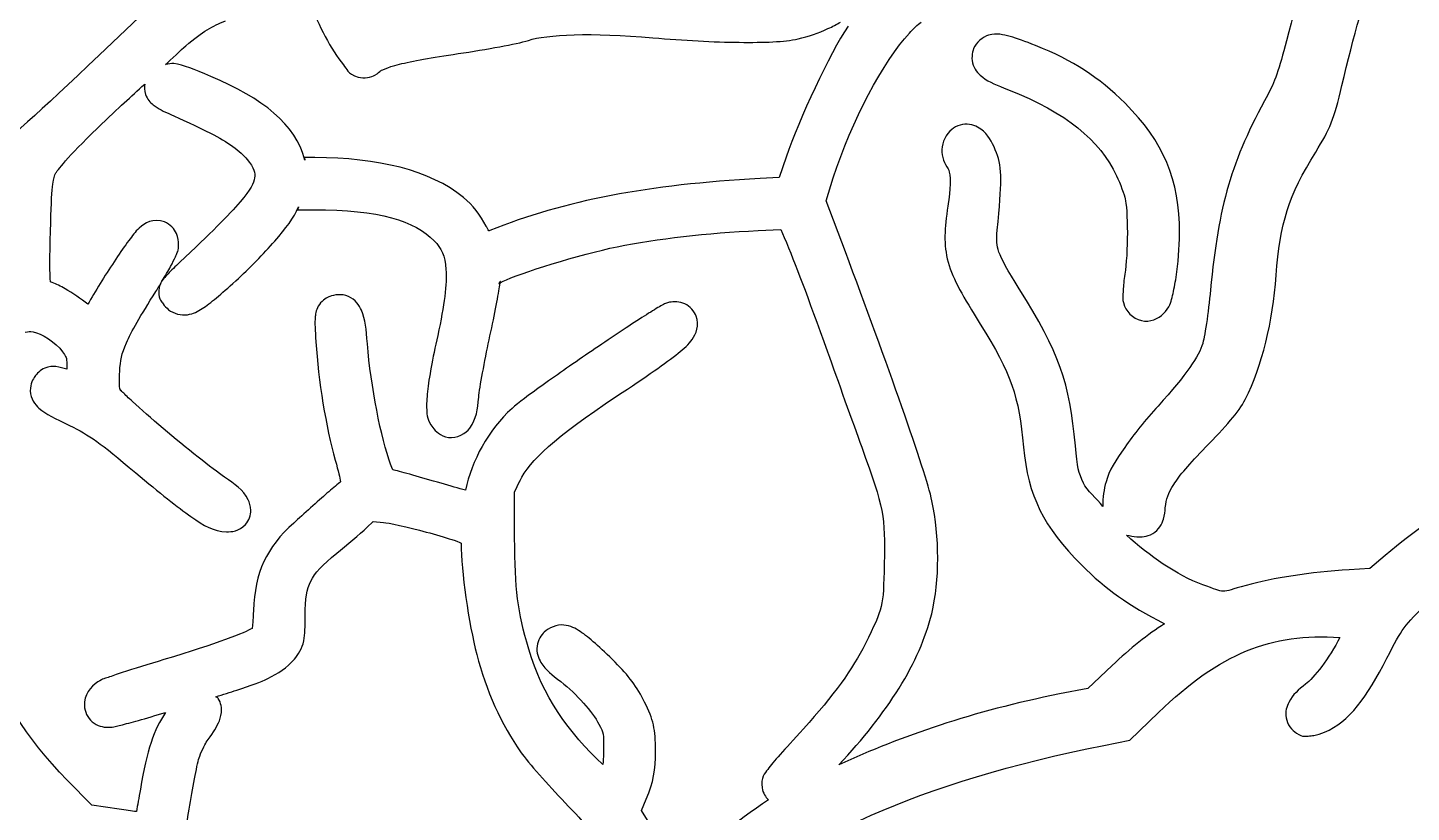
# Model space of a CAD drawing. Extents: x 3 to 1707, y 187 to 1378.
# Drawn here: x 48.1 to 132.8, y 930.5 to 978.5 of the extents above; entities that cross this region are included whole.
import ezdxf

# ---------------------------------------------------------------- set-up
doc = ezdxf.new("R2010")
doc.units = 0
doc.layers.add('Drawings', color=7, linetype='CONTINUOUS')

msp = doc.modelspace()

# ---------------------------------------------------------------- linework, layer by layer
at = {"layer": 'Drawings', "color": 7}
for points in [[(55.489865, 979.373635), (55.357518, 979.566748), (52.48967, 976.853738)], [(55.285965, 975.095196), (55.285824, 975.094575)], [(107.436215, 970.875991), (107.43085, 970.875991)], [(65.692844, 970.589088), (65.05861, 970.589088), (65.091704, 970.440301)], [(94.558588, 970.622742), (94.13393, 969.371009), (92.953702, 969.310308)], [(104.463749, 969.89998), (104.463749, 969.894334)], [(98.176837, 964.821225), (96.991104, 967.953323), (97.432309, 969.342889)], [(64.705307, 967.573196), (64.705307, 967.561903), (64.633613, 967.396458), (65.60977, 967.396458)], [(76.176866, 966.40379), (76.182514, 966.40379)], [(92.843041, 966.127927), (94.232816, 966.193992), (94.436886, 965.708725)], [(51.883052, 961.750024), (51.805824, 961.612248)], [(77.930307, 947.32421), (77.919295, 950.108903), (78.250206, 950.803715), (78.250206, 950.792421)], [(68.891433, 947.957784), (69.271985, 948.310695), (69.272013, 948.311937)], [(69.272013, 948.311937), (69.906247, 948.262248)], [(131.222862, 946.238882), (130.274293, 945.450338), (129.022371, 945.367615)], [(114.506821, 939.505369), (113.028777, 938.104765), (111.291544, 937.762893)], [(62.83039, 938.710557), (62.83039, 938.704911)], [(113.993498, 934.614758), (115.587343, 934.93458), (117.341151, 936.621946)], [(125.795743, 935.359174), (125.80139, 935.359174), (125.80139, 935.353527)], [(53.713665, 930.703883), (52.04262, 930.95205), (50.542523, 932.485011), (50.54817, 932.485011)], [(86.897798, 928.680602), (85.695518, 930.627118), (85.9878, 931.321929)]]:
    msp.add_lwpolyline(points, dxfattribs=at)
msp.add_lwpolyline([(107.634835, 978.138446)], close=True, dxfattribs=at)
for points in [[(127.307022, 984.292225), (126.451719, 982.31039), (125.96734, 980.810293), (125.178225, 977.741295)], [(128.570125, 975.00104), (129.280515, 978.007248), (130.083155, 980.813399), (130.450775, 981.722892)], [(65.461328, 979.974487), (65.880028, 978.754036), (66.701135, 977.17435), (67.452271, 976.268922)], [(57.795286, 977.432483), (58.885578, 978.339436), (59.408586, 978.624165), (60.232941, 978.965444)], [(98.347446, 978.629416), (97.203052, 976.945353), (95.34615, 972.958589), (94.558588, 970.622742)], [(95.281289, 977.856965), (95.901461, 977.993612), (96.550492, 978.231389), (97.112297, 978.48557)], [(97.112297, 978.48557), (97.393257, 978.612618), (97.649311, 978.742771), (97.878879, 978.888114)], [(102.092536, 978.209791), (102.341588, 978.479415), (102.602442, 978.719423), (102.809477, 978.888029)], [(56.565418, 976.285523), (56.872412, 976.559664), (57.547957, 977.22675), (57.795286, 977.432483)], [(77.020902, 977.377373), (77.785168, 977.52136), (78.360811, 977.634292), (78.774682, 977.768878)], [(78.774682, 977.768878), (79.876326, 978.126758), (82.610668, 978.262982), (86.396505, 977.928676)], [(86.396505, 977.928676), (88.281841, 977.762385), (90.129453, 977.663852), (91.679954, 977.647477)], [(91.679954, 977.647477), (93.230455, 977.630537), (94.431323, 977.670063), (95.281289, 977.856965)], [(97.432309, 969.342889), (98.549285, 972.838119), (100.527013, 976.515508), (102.092536, 978.209791)], [(106.945426, 978.083392), (106.608416, 977.992765), (106.170656, 977.643496), (106.024387, 977.261759)], [(107.634807, 978.138446), (107.426361, 978.161033), (107.207834, 978.152563), (106.945426, 978.083392)], [(108.258029, 978.00067), (108.041676, 978.05883), (107.843282, 978.114731), (107.634835, 978.138446)], [(109.824314, 977.449254), (109.191944, 977.703067), (108.690763, 977.884238), (108.258029, 978.00067)], [(115.295258, 973.914611), (113.651942, 975.547685), (112.156899, 976.513277), (109.824314, 977.449254)], [(125.178225, 977.741295), (124.731852, 976.005283), (124.426129, 975.152114), (124.031092, 974.432769)], [(52.48967, 976.853738), (48.804132, 973.369067), (46.877259, 971.57755), (45.402829, 970.528924)], [(70.877124, 976.307601), (71.66511, 976.501278), (72.842315, 976.715086), (74.472953, 976.952779)], [(74.472953, 976.952779), (75.352427, 977.080956), (76.256636, 977.233413), (77.020902, 977.377373)], [(106.024387, 977.261759), (105.928946, 977.01331), (105.873008, 976.60862), (106.002362, 976.25266)], [(57.067276, 976.351588), (56.928632, 976.374174), (56.730661, 976.292016), (56.565418, 976.285523)], [(59.328477, 975.563043), (58.302566, 975.995741), (57.679655, 976.250062), (57.067276, 976.351588)], [(67.452271, 976.268922), (67.669697, 976.006921), (67.667156, 975.746642), (68.356735, 975.518972)], [(69.377027, 975.634727), (69.578357, 975.753869), (69.652056, 975.840262), (69.729991, 975.910562)], [(69.729991, 975.910562), (69.70006, 975.882329), (70.089139, 976.113839), (70.877124, 976.307601)], [(106.002362, 976.25266), (106.132253, 975.8967), (106.370659, 975.671571), (106.581449, 975.513749)], [(52.373983, 972.376681), (53.840676, 973.794395), (54.375374, 974.247024), (55.285965, 975.095196)], [(55.285824, 975.094575), (55.266058, 974.928848), (55.250612, 974.706176), (55.340971, 974.454931)], [(65.091704, 970.440301), (64.54091, 972.626231), (62.50843, 974.221756), (59.328477, 975.563043)], [(68.356735, 975.518972), (68.701538, 975.405193), (69.175781, 975.516205), (69.377027, 975.634727)], [(106.581449, 975.513749), (107.003058, 975.198077), (107.452621, 975.019928), (108.158747, 974.741749)], [(126.96524, 970.926019), (127.848949, 972.354942), (128.077331, 972.915731), (128.570125, 975.00104)], [(55.340971, 974.454931), (55.440648, 974.177684), (55.632322, 973.962917), (55.798723, 973.826298)], [(108.158747, 974.741749), (111.714705, 973.340806), (113.732869, 971.667669), (114.782359, 969.470163)], [(124.031092, 974.432769), (121.802956, 970.375648), (121.021409, 967.708064), (120.52901, 962.49444)], [(55.798723, 973.826298), (56.131469, 973.553004), (56.421437, 973.441371), (56.879669, 973.236287)], [(56.879669, 973.236287), (57.423883, 972.992638), (58.541904, 972.467365), (59.311817, 972.089327)], [(118.63187, 965.952064), (118.63187, 969.243622), (117.658932, 971.565607), (115.295258, 973.914611)], [(49.83154, 969.619571), (49.897333, 969.768076), (50.562289, 970.625396), (52.373983, 972.376681)], [(105.781859, 972.624001), (105.403142, 972.681031), (104.958887, 972.538455), (104.689872, 972.315218)], [(106.625669, 972.199407), (106.428291, 972.383203), (106.160547, 972.566971), (105.781859, 972.624001)], [(59.311817, 972.089327), (60.379491, 971.565099), (61.142995, 970.978109), (61.567456, 970.473644)], [(104.689872, 972.315218), (104.345916, 972.029897), (104.096554, 971.547312), (104.083198, 971.085535)], [(107.43085, 970.875991), (107.230367, 971.400671), (107.02017, 971.831674), (106.625669, 972.199407)], [(104.083198, 971.085535), (104.069079, 970.623758), (104.237937, 970.228724), (104.463749, 969.89998)], [(107.695432, 969.238258), (107.698256, 969.918981), (107.599991, 970.446653), (107.436215, 970.875991)], [(124.544132, 963.388067), (124.775112, 966.567964), (125.31365, 968.255415), (126.96524, 970.926019)], [(61.567456, 970.473644), (61.991944, 969.969179), (62.067535, 969.627477), (62.014195, 969.343228)], [(74.798217, 968.151801), (72.758169, 969.822368), (69.542722, 970.589088), (65.692844, 970.589088)], [(104.463749, 969.894334), (104.56625, 969.745546), (104.693571, 969.230918), (104.452737, 967.616929)], [(49.638539, 968.797938), (49.688773, 969.282951), (49.726216, 969.381568), (49.83154, 969.619571)], [(62.014195, 969.343228), (61.953768, 969.021599), (61.800723, 968.666401), (61.126251, 967.876445)], [(92.953702, 969.310308), (86.097304, 968.938368), (80.998864, 967.964842), (76.408495, 966.128604)], [(107.474844, 966.144782), (107.615465, 967.653857), (107.692609, 968.557563), (107.695432, 969.238258)], [(114.782359, 969.470163), (114.99329, 969.028262), (115.268348, 968.257787), (115.311805, 968.06953)], [(49.517204, 966.095967), (49.554195, 967.496883), (49.588277, 968.312954), (49.638539, 968.797938)], [(76.182514, 966.40379), (75.831667, 967.061899), (75.363722, 967.68864), (74.798217, 968.151801)], [(61.126251, 967.876445), (60.45192, 967.086489), (59.297162, 965.938258), (57.431168, 964.181919)], [(63.243809, 965.47778), (63.919976, 966.260113), (64.420676, 966.88646), (64.705307, 967.573196)], [(65.60977, 967.396458), (69.683767, 967.394425), (71.813157, 966.73132), (73.005498, 965.499548)], [(104.452737, 967.616929), (104.252253, 966.271096), (104.164718, 965.274758), (104.469397, 964.192591)], [(115.311805, 968.06953), (115.365738, 967.834915), (115.440623, 966.913958), (115.438646, 965.990659)], [(56.499145, 966.652183), (55.792793, 966.922372), (55.276647, 966.564944), (54.954941, 966.277222)], [(57.227155, 965.951867), (57.111072, 966.212738), (56.852335, 966.517089), (56.499145, 966.652183)], [(49.511557, 962.980441), (49.473719, 963.480841), (49.474453, 964.476755), (49.517204, 966.095967)], [(54.954941, 966.277222), (54.685841, 966.036396), (54.544543, 965.827529), (54.309666, 965.510728)], [(57.365008, 965.240539), (57.365008, 965.460191), (57.342419, 965.690995), (57.227155, 965.951867)], [(76.347842, 966.106018), (76.289391, 966.207939), (76.237576, 966.290096), (76.176866, 966.40379)], [(76.408495, 966.128604), (76.385906, 966.120135), (76.371279, 966.114488), (76.347842, 966.106018)], [(84.206433, 965.135372), (86.660494, 965.628064), (89.689547, 965.977813), (92.843041, 966.127927)], [(94.436886, 965.708725), (95.136913, 964.028304), (95.820195, 962.214766), (97.078611, 958.705673)], [(107.579632, 964.810327), (107.425175, 965.249433), (107.414416, 965.495595), (107.474844, 966.144782)], [(115.438646, 965.990659), (115.436811, 965.067359), (115.377965, 964.059135), (115.284217, 963.448599)], [(118.422294, 963.272143), (118.547385, 964.104194), (118.63187, 965.072892), (118.63187, 965.952064)], [(54.309666, 965.510728), (54.074733, 965.193927), (53.804589, 964.803156), (53.521032, 964.380312)], [(57.171979, 964.523678), (57.211511, 964.6112), (57.249264, 964.688276), (57.282302, 964.782856)], [(57.282302, 964.782856), (57.315339, 964.877436), (57.365008, 964.942937), (57.365008, 965.240539)], [(60.855795, 963.045998), (61.732473, 963.838212), (62.567671, 964.695475), (63.243809, 965.47778)], [(73.005498, 965.499548), (73.456445, 965.033705), (73.664637, 964.610946), (73.727945, 963.740527)], [(77.235392, 963.023412), (78.14875, 963.483127), (81.964264, 964.685199), (84.206433, 965.135372)], [(101.62925, 955.336757), (100.660265, 958.117949), (99.42136, 961.532264), (98.176837, 964.821225)], [(108.815006, 962.566039), (108.102103, 963.704558), (107.733948, 964.371249), (107.579632, 964.810327)], [(53.521032, 964.380312), (52.953804, 963.534652), (52.337162, 962.556581), (51.883052, 961.750024)], [(56.33921, 963.023807), (56.526422, 963.336768), (56.732892, 963.672627), (56.874191, 963.933668)], [(57.431168, 964.181919), (57.157833, 963.924718), (56.906409, 963.675055), (56.714199, 963.470592)], [(56.874191, 963.933668), (56.993351, 964.153884), (57.092746, 964.348747), (57.171979, 964.523678)], [(104.469397, 964.192591), (104.773595, 963.110453), (105.383969, 962.087238), (106.432781, 960.398799)], [(55.969699, 962.400707), (56.112296, 962.626288), (56.210844, 962.809011), (56.33921, 963.023807)], [(56.339182, 963.023948), (56.316592, 962.987245), (56.292026, 962.946025), (56.256447, 962.869514)], [(56.466023, 963.189393), (56.427903, 963.142526), (56.38662, 963.097071), (56.339182, 963.023948)], [(56.714199, 963.470592), (56.618193, 963.368389), (56.541981, 963.282843), (56.466023, 963.189393)], [(58.798692, 961.347621), (59.33195, 961.688928), (59.931142, 962.210418), (60.855795, 963.045998)], [(73.727945, 963.740527), (73.791224, 962.870107), (73.633068, 961.573004), (73.22058, 959.704101)], [(77.009269, 962.946336), (76.918345, 962.816182), (76.911229, 962.860508), (77.235392, 963.023412)], [(77.003904, 962.681794), (77.052754, 963.05187), (77.100333, 963.076743), (77.009269, 962.946336)], [(115.284217, 963.448599), (115.231414, 963.099979), (115.196936, 962.756526), (115.179429, 962.461549)], [(118.201677, 962.147232), (118.288083, 962.477727), (118.35989, 962.856132), (118.422294, 963.272143)], [(122.657976, 955.789443), (123.697893, 957.872352), (124.334556, 960.500691), (124.544132, 963.388067)], [(49.627386, 962.952208), (49.593501, 962.966325), (49.543747, 962.966325), (49.511557, 962.980441)], [(50.410514, 962.566208), (50.141697, 962.71669), (49.877962, 962.848255), (49.627386, 962.952208)], [(51.805824, 961.612248), (51.3734, 961.961488), (50.889529, 962.297883), (50.410514, 962.566208)], [(54.166278, 959.257598), (54.4637, 959.935412), (55.010794, 960.883557), (55.969699, 962.400707)], [(56.168121, 962.588315), (56.167895, 962.587101), (56.151461, 962.401695), (56.151461, 962.400848)], [(56.151461, 962.400848), (56.151461, 961.835146), (56.312385, 961.782068), (56.41065, 961.645393)], [(56.195794, 962.71508), (56.184499, 962.680072), (56.168121, 962.589444), (56.168121, 962.588315)], [(56.256447, 962.869514), (56.239505, 962.8314), (56.216689, 962.785098), (56.195794, 962.71508)], [(67.760536, 962.09167), (67.331699, 962.278289), (66.894757, 962.192179), (66.618937, 962.086024)], [(76.369669, 959.439417), (76.654159, 960.750834), (76.926816, 962.098559), (77.003904, 962.681794)], [(112.256406, 952.954749), (111.910276, 956.842473), (111.272004, 958.642319), (108.815006, 962.566039)], [(115.179429, 962.461549), (115.170958, 962.314173), (115.165593, 962.182044), (115.168417, 962.047994)], [(120.52901, 962.49444), (120.462653, 961.792289), (120.371475, 961.051091), (120.280834, 960.437647)], [(56.41065, 961.645393), (56.508915, 961.508746), (56.617628, 961.393556), (56.752602, 961.281443)], [(57.905241, 960.97266), (58.273453, 961.032514), (58.532049, 961.177066), (58.798692, 961.347621)], [(65.979168, 961.600785), (65.787438, 961.325515), (65.745817, 961.062836), (65.725486, 960.856341)], [(66.618937, 962.086024), (66.473516, 962.030122), (66.170842, 961.875971), (65.979168, 961.600785)], [(68.549199, 961.253521), (68.423544, 961.543642), (68.189401, 961.905023), (67.760536, 962.09167)], [(86.60001, 961.346717), (86.323568, 961.181837), (85.974134, 960.963174), (85.568677, 960.701568)], [(86.963986, 961.556205), (86.853325, 961.497763), (86.738089, 961.429157), (86.60001, 961.346717)], [(87.416232, 961.732661), (87.085547, 961.662926), (87.074845, 961.614647), (86.963986, 961.556205)], [(88.342777, 961.638928), (88.01116, 961.791385), (87.67864, 961.787997), (87.416232, 961.732661)], [(89.048705, 960.877967), (88.936321, 961.170403), (88.674366, 961.486442), (88.342777, 961.638928)], [(115.168417, 962.047994), (115.17124, 961.913888), (115.13425, 961.840765), (115.262164, 961.507588)], [(115.262164, 961.507588), (115.444011, 961.034462), (115.965636, 960.616898), (116.497538, 960.586717)], [(117.771513, 961.171222), (118.114877, 961.584721), (118.115215, 961.816795), (118.201677, 962.147232)], [(56.752602, 961.281443), (57.034408, 961.047957), (57.537001, 960.912891), (57.905241, 960.97266)], [(65.725486, 960.856341), (65.684542, 960.443407), (65.717015, 960.0556), (65.764086, 959.317875)], [(68.91871, 959.196699), (68.848682, 960.095295), (68.800679, 960.673279), (68.549199, 961.253521)], [(85.568677, 960.701568), (84.757791, 960.1783), (83.725329, 959.489079), (82.67327, 958.771569)], [(88.806035, 959.466323), (89.032497, 959.776405), (89.2519, 960.348714), (89.048705, 960.877967)], [(116.497538, 960.586717), (117.029441, 960.556508), (117.482647, 960.823308), (117.771513, 961.171222)], [(47.972888, 959.908083), (48.178454, 959.957208), (48.231822, 959.952691), (48.458227, 959.919376)], [(48.458227, 959.919376), (48.951897, 959.845406), (49.859777, 959.27945), (50.250607, 958.711771)], [(73.22058, 959.704101), (72.897717, 958.241638), (72.691642, 957.122317), (72.597358, 956.274258)], [(106.432781, 960.398799), (108.332942, 957.340105), (108.797217, 956.026825), (109.085518, 952.877391)], [(120.280834, 960.437647), (120.190193, 959.824175), (120.078148, 959.282612), (120.054739, 959.207964)], [(53.758167, 957.504054), (53.795158, 958.189011), (53.868857, 958.579754), (54.166278, 959.257598)], [(65.764086, 959.317875), (65.91459, 956.949983), (66.380729, 954.078728), (66.94982, 952.066656)], [(70.341607, 951.824192), (69.758482, 953.38163), (69.120238, 956.606615), (68.91871, 959.196699)], [(75.729929, 955.926852), (75.794592, 956.505796), (76.094696, 958.171987), (76.369669, 959.439417)], [(87.934666, 958.617107), (88.306803, 958.919001), (88.579574, 959.156213), (88.806035, 959.466323)], [(120.054739, 959.207964), (119.820371, 958.455078), (119.069376, 957.318055), (117.319239, 955.386588)], [(50.250607, 958.711771), (50.450809, 958.420775), (50.472382, 958.376139), (50.493277, 958.292683)], [(50.493277, 958.292683), (50.510219, 958.229441), (50.518691, 957.941579), (50.526371, 957.636494)], [(82.67327, 958.771569), (81.621239, 958.054087), (80.550007, 957.309416), (79.673075, 956.681686)], [(84.173367, 955.981313), (86.027445, 957.209302), (87.190279, 958.013459), (87.934666, 958.617107)], [(97.078611, 958.705673), (97.691582, 956.996398), (98.633714, 954.372999), (99.174314, 952.871603)], [(48.563015, 957.189737), (48.458538, 957.024857), (48.272088, 956.767373), (48.281745, 956.30746)], [(49.164156, 957.702559), (48.893361, 957.591321), (48.667097, 957.353939), (48.563015, 957.189737)], [(49.853537, 957.796292), (49.673666, 957.813232), (49.435006, 957.813232), (49.164156, 957.702559)], [(50.526371, 957.636494), (50.305839, 957.699736), (50.083302, 957.775964), (49.853537, 957.796292)], [(53.747155, 956.561132), (53.730212, 956.709637), (53.72993, 957.012519), (53.758167, 957.504054)], [(48.281745, 956.30746), (48.290216, 955.847546), (48.581059, 955.454657), (48.811191, 955.254232)], [(53.945718, 956.219232), (53.804532, 956.361243), (53.693335, 956.553368), (53.813342, 956.340633)], [(53.813342, 956.340633), (53.76421, 956.427591), (53.763532, 956.412909), (53.747155, 956.561132)], [(72.597358, 956.274258), (72.550202, 955.850228), (72.52798, 955.492828), (72.547746, 955.160386)], [(79.673075, 956.681686), (78.796171, 956.053928), (78.15547, 955.586505), (77.775907, 955.242459)], [(54.541324, 955.656777), (54.292837, 955.883769), (54.086932, 956.077136), (53.945718, 956.219232)], [(56.410932, 954.019044), (55.70427, 954.617666), (55.038071, 955.20282), (54.541324, 955.656777)], [(75.183936, 954.029942), (75.616783, 954.628225), (75.642902, 955.149827), (75.729929, 955.926852)], [(78.250206, 950.792421), (78.864674, 952.055363), (80.336675, 953.44027), (84.173367, 955.981313)], [(121.742472, 954.510155), (122.152137, 954.998075), (122.447384, 955.367644), (122.657976, 955.789443)], [(48.811191, 955.254232), (49.271428, 954.853382), (49.755893, 954.652138), (50.675265, 954.201005)], [(72.547746, 955.160386), (72.567512, 954.827916), (72.567512, 954.495587), (72.917257, 954.07407)], [(77.775907, 955.242459), (76.288657, 953.894311), (75.327776, 952.061037), (74.913594, 950.230023)], [(103.476805, 949.585409), (103.276322, 950.525056), (102.598263, 952.555536), (101.62925, 955.336757)], [(117.319239, 955.386588), (116.534614, 954.520657), (115.830577, 953.642643), (115.278683, 952.855567)], [(50.675265, 954.201005), (51.955452, 953.572852), (52.497012, 953.183153), (54.739887, 951.295023)], [(60.166696, 951.041351), (59.446876, 951.530711), (57.824285, 952.821801), (56.410932, 954.019044)], [(72.917257, 954.07407), (73.112375, 953.83889), (73.357897, 953.55738), (73.876867, 953.467515)], [(73.876867, 953.467515), (74.395838, 953.377734), (74.967527, 953.730927), (75.183936, 954.029942)], [(120.231362, 952.861383), (120.819146, 953.461642), (121.332808, 954.022206), (121.742472, 954.510155)], [(99.174314, 952.871603), (100.546469, 949.060814), (100.624149, 948.703189), (100.553076, 945.725157)], [(109.085518, 952.877391), (109.359136, 949.887727), (110.296185, 947.989546), (112.642747, 945.64825)], [(112.747224, 950.666333), (112.450424, 951.300161), (112.3752, 951.619758), (112.256406, 952.954749)], [(118.273513, 950.584006), (118.620603, 951.126303), (119.232417, 951.841357), (120.231362, 952.861383)], [(66.94982, 952.066656), (67.14748, 951.367779), (67.221743, 951.01292), (67.275224, 950.737734)], [(115.278683, 952.855567), (114.726788, 952.068491), (114.323703, 951.440676), (114.131549, 950.74914)], [(140.951457, 952.117051), (137.996837, 951.075371), (134.930285, 949.315221), (131.222862, 946.238882)], [(54.739887, 951.295023), (56.227137, 950.042923), (57.291705, 949.193707), (58.1151, 948.626113)], [(70.468448, 951.487797), (70.496685, 951.465211), (70.46393, 951.496267), (70.341607, 951.824192)], [(70.556689, 951.465211), (70.484967, 951.482151), (70.493382, 951.482151), (70.468448, 951.487797)], [(73.430043, 950.654617), (72.211583, 951.011339), (70.988209, 951.359761), (70.556689, 951.465211)], [(61.617153, 949.640746), (61.287908, 950.280277), (60.830354, 950.590161), (60.166696, 951.041351)], [(67.236624, 950.709501), (67.003103, 950.530223), (66.727848, 950.304388), (66.442455, 950.047808)], [(67.275224, 950.737734), (67.261106, 950.726441), (67.249811, 950.720795), (67.236624, 950.709501)], [(74.913594, 950.230023), (74.504607, 950.344366), (73.993656, 950.489483), (73.430043, 950.654617)], [(113.938492, 949.23264), (113.562825, 949.719572), (112.959934, 950.212123), (112.747224, 950.666333)], [(114.131549, 950.74914), (114.005047, 950.293801), (113.928327, 949.775417), (113.92748, 949.271319)], [(117.760613, 949.161352), (117.81593, 949.697014), (117.926365, 950.041737), (118.273513, 950.584006)], [(61.782623, 949.001102), (61.779799, 949.278631), (61.699605, 949.480863), (61.617153, 949.640746)], [(66.442455, 950.047808), (65.910016, 949.569119), (64.993184, 948.746103), (64.407377, 948.22258)], [(103.460145, 942.676062), (103.95342, 944.720123), (103.948224, 947.380337), (103.476805, 949.585409)], [(58.1151, 948.626113), (58.938494, 948.058519), (59.490925, 947.694202), (60.288031, 947.694202)], [(61.457218, 948.140874), (61.667867, 948.368714), (61.786689, 948.723403), (61.782623, 949.001102)], [(113.92748, 949.271319), (113.92748, 949.260026), (113.938492, 949.243086), (113.938492, 949.23264)], [(117.644785, 948.45553), (117.72159, 948.718378), (117.73633, 948.925579), (117.760613, 949.161352)], [(60.288031, 947.694202), (60.616006, 947.694202), (61.036231, 947.685732), (61.457218, 948.140874)], [(64.407377, 948.22258), (62.730374, 946.723895), (62.038705, 945.208975), (61.942162, 942.868272)], [(67.038371, 946.369685), (67.655607, 946.865962), (68.453588, 947.551259), (68.891433, 947.957784)], [(69.906247, 948.262248), (70.130167, 948.245308), (71.401572, 947.979919), (72.52589, 947.672209)], [(116.988497, 947.578758), (117.360606, 947.797563), (117.568064, 948.19271), (117.644785, 948.45553)], [(72.52589, 947.672209), (73.088063, 947.518339), (73.643459, 947.354419), (74.092176, 947.20902)], [(74.092176, 947.20902), (74.385644, 947.113875), (74.498677, 947.06108), (74.654716, 946.999532)], [(74.654716, 946.999532), (74.655083, 946.982592), (74.654716, 946.997245), (74.654716, 946.976946)], [(74.654716, 946.976946), (74.655167, 945.324843), (75.12749, 942.043335), (75.60882, 940.177905)], [(78.796171, 940.497614), (78.10758, 942.870785), (77.944849, 944.097814), (77.930307, 947.32421)], [(120.060386, 944.446659), (118.433617, 945.040001), (116.792475, 946.195657), (115.383612, 947.485025)], [(115.383612, 947.485025), (115.60245, 947.442111), (115.804176, 947.401173), (116.017846, 947.385645)], [(116.017846, 947.385645), (116.274239, 947.365882), (116.616389, 947.360235), (116.988497, 947.578758)], [(65.455567, 944.671308), (65.703207, 945.163605), (66.153617, 945.658301), (67.038371, 946.369685)], [(100.553076, 945.725157), (100.487877, 942.9934), (100.516086, 943.110369), (99.38389, 940.811959)], [(112.642747, 945.64825), (114.147108, 944.14708), (115.471938, 943.21435), (117.711086, 942.058468)], [(129.022371, 945.367615), (126.64633, 945.2081), (124.343959, 944.863602), (122.702111, 944.402616)], [(65.102603, 942.564881), (65.102603, 943.596765), (65.207928, 944.179011), (65.455567, 944.671308)], [(122.702111, 944.402616), (121.035047, 943.934515), (121.519173, 943.914667), (120.060386, 944.446659)], [(61.942162, 942.868272), (61.913925, 942.204545), (61.884135, 941.918687), (61.864934, 941.77645)], [(131.327481, 939.947044), (132.32123, 941.876084), (132.269076, 941.810979), (133.930606, 943.465143)], [(65.025375, 941.004337), (65.113474, 941.447819), (65.102603, 941.854429), (65.102603, 942.564881)], [(80.941515, 941.980941), (80.522024, 942.021596), (80.005369, 941.811261), (79.744741, 941.550813)], [(81.939754, 941.583902), (81.650238, 941.773062), (81.361034, 941.940427), (80.941515, 941.980941)], [(97.78516, 933.428694), (100.735855, 936.579455), (102.742245, 939.694247), (103.460145, 942.676062)], [(117.711086, 942.058468), (116.714089, 941.426362), (115.586835, 940.529912), (114.506821, 939.505369)], [(61.864934, 941.77645), (61.442591, 941.522072), (59.744608, 940.844878), (56.454672, 939.863023)], [(64.457328, 939.895999), (64.670519, 940.148966), (64.93719, 940.560855), (65.025375, 941.004337)], [(79.744741, 941.550813), (79.566282, 941.372381), (79.355238, 941.077799), (79.303535, 940.68508)], [(84.090632, 939.69803), (83.139606, 940.629856), (82.518756, 941.205722), (81.939754, 941.583902)], [(117.341151, 936.621946), (121.144043, 940.281745), (124.206896, 941.499006), (128.44848, 941.220827)], [(128.44848, 941.220827), (127.802894, 939.951618), (126.838286, 938.719253), (126.352748, 938.358917)], [(50.54817, 932.485011), (47.955183, 935.154937), (46.432496, 937.575088), (45.242668, 940.938329)], [(75.60882, 940.177905), (76.160432, 938.039829), (77.149099, 935.827021), (78.294651, 934.222518)], [(83.335063, 933.450405), (81.253309, 935.351184), (79.619622, 937.659589), (78.796171, 940.497614)], [(79.303535, 940.68508), (79.251861, 940.292389), (79.389066, 939.927168), (79.540699, 939.68702)], [(99.38389, 940.811959), (98.653395, 939.329027), (97.439876, 937.641322), (95.617113, 935.634106)], [(56.454672, 939.863023), (55.507203, 939.580243), (54.606439, 939.298394), (53.912229, 939.068974)], [(62.83039, 938.704911), (63.442655, 939.013722), (63.997176, 939.349439), (64.457328, 939.895999)], [(79.540699, 939.68702), (79.844107, 939.206694), (80.209185, 938.937945), (80.75402, 938.517981)], [(85.888547, 937.266248), (85.446466, 938.15852), (84.881809, 938.922502), (84.090632, 939.69803)], [(127.511064, 935.430885), (129.023811, 936.035831), (130.105943, 937.575793), (131.327481, 939.947044)], [(52.423144, 938.495366), (51.953673, 938.192399), (51.567954, 937.720741), (51.595881, 937.034089)], [(53.040831, 938.771202), (52.809287, 938.686785), (52.76919, 938.718971), (52.423144, 938.495366)], [(53.912229, 939.068974), (53.56511, 938.954348), (53.272262, 938.855815), (53.040831, 938.771202)], [(60.916675, 937.993725), (61.799226, 938.289831), (62.390568, 938.488675), (62.83039, 938.710557)], [(80.75402, 938.517981), (81.750847, 937.749426), (82.697102, 936.660088), (83.086887, 935.920782)], [(59.637166, 937.585675), (60.064054, 937.723169), (60.545102, 937.869048), (60.916675, 937.993725)], [(111.291544, 937.762893), (105.962548, 936.704047), (101.604712, 935.176592), (97.78516, 933.428694)], [(126.352748, 938.358917), (125.912362, 938.032037), (125.565243, 937.725851), (125.321444, 937.245045)], [(51.595881, 937.034089), (51.609999, 936.690777), (51.780834, 936.298312), (52.075714, 936.052573)], [(59.791594, 937.491942), (59.758557, 937.545302), (59.679239, 937.537679), (59.637166, 937.585675)], [(59.984623, 936.620703), (60.012861, 936.875364), (59.95921, 937.220003), (59.791594, 937.491942)], [(86.555847, 934.294089), (86.558021, 935.593874), (86.420873, 936.192298), (85.888547, 937.266248)], [(125.321444, 937.245045), (125.199459, 937.004783), (125.090775, 936.685159), (125.156002, 936.296618)], [(52.075714, 936.052573), (52.370538, 935.806947), (52.727766, 935.721712), (53.035325, 935.721712)], [(53.823988, 935.854124), (54.116299, 935.925271), (54.478948, 936.023239), (54.899427, 936.140886)], [(54.899427, 936.140886), (55.368079, 936.272169), (55.990086, 936.461893), (56.55946, 936.631658)], [(56.55946, 936.631658), (55.849126, 935.563495), (55.433109, 934.362949), (55.020734, 931.928004)], [(59.058079, 934.806515), (59.397206, 935.275435), (59.627904, 935.620074), (59.797101, 935.986565)], [(59.797101, 935.986565), (59.881812, 936.169796), (59.957516, 936.365986), (59.984623, 936.620703)], [(83.086887, 935.920782), (83.405204, 935.317079), (83.367875, 935.449999), (83.368157, 934.211366)], [(125.156002, 936.296618), (125.22123, 935.908021), (125.50699, 935.537521), (125.795743, 935.359174)], [(53.035325, 935.721712), (53.458402, 935.721712), (53.531649, 935.782977), (53.823988, 935.854124)], [(95.617113, 935.634106), (94.373183, 934.264359), (93.782095, 933.634202), (93.427634, 933.147184)], [(125.80139, 935.353527), (126.207412, 935.103384), (126.359045, 935.178483), (126.496278, 935.182718)], [(126.496278, 935.182718), (126.63351, 935.188365), (126.740246, 935.205305), (126.849242, 935.226762)], [(126.849242, 935.226762), (127.066978, 935.270523), (127.282173, 935.338281), (127.511064, 935.430885)], [(58.616873, 933.847049), (58.692831, 934.110744), (58.988813, 934.710749), (59.058079, 934.806515)], [(85.9878, 931.321929), (86.435444, 932.405196), (86.553672, 933.061356), (86.555847, 934.294089)], [(91.403795, 924.711201), (94.796062, 928.738593), (102.761643, 932.37654), (113.993498, 934.614758)], [(58.004721, 930.71495), (58.200404, 931.962109), (58.471198, 933.342048), (58.616873, 933.847049)], [(78.294651, 934.222518), (78.799361, 933.515595), (79.945874, 932.227498), (81.024617, 931.106964)], [(83.368157, 934.211366), (83.368242, 933.811504), (83.348391, 933.652355), (83.335063, 933.450405)], [(93.427634, 933.147184), (93.250305, 932.903535), (92.981121, 932.639049), (93.07467, 932.011263)], [(55.020734, 931.928004), (54.93094, 931.397932), (54.84812, 930.953292), (54.778092, 930.56046)], [(93.07467, 932.011263), (93.121544, 931.697342), (93.315251, 931.435849), (93.438647, 931.316452)], [(41.878694, 931.145135), (44.416167, 929.416464), (46.612818, 928.519082), (49.450875, 928.062669)], [(81.024617, 931.106964), (82.175816, 929.911245), (83.176145, 928.688423), (83.533966, 928.107221)], [(93.477275, 931.283419), (91.484101, 930.002974), (89.394666, 928.18424), (88.182814, 926.640438)], [(93.438647, 931.316452), (93.461237, 931.293865), (93.458413, 931.299512), (93.477275, 931.283419)], [(54.778092, 930.56046), (54.455963, 930.602527), (54.127226, 930.643747), (53.713665, 930.703883)], [(57.767557, 929.016573), (57.820925, 929.48507), (57.906738, 930.091371), (58.004721, 930.71495)]]:
    msp.add_open_spline(points, degree=3, dxfattribs=at)

doc.saveas('drawing.dxf')
